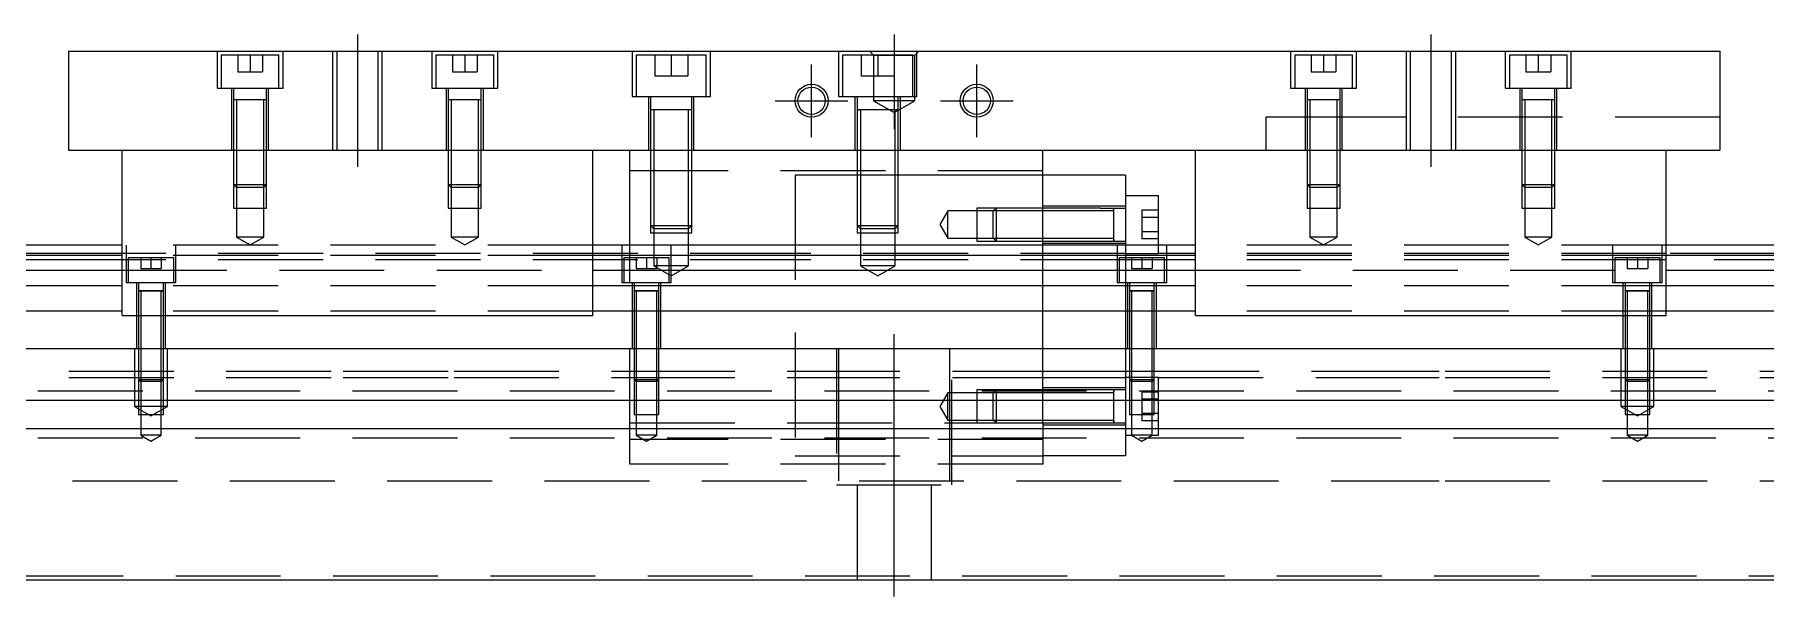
# Model space of a CAD drawing. Extents: x -14 to 831, y -280 to 102.
# Drawn here: x 185.9 to 395.5, y -239 to -171 of the extents above; entities that cross this region are included whole.
import ezdxf

# ---------------------------------------------------------------- set-up
doc = ezdxf.new("R2010")
doc.units = 0
doc.linetypes.add('CENTER', pattern=[50.8, 31.75, -6.35, 6.35, -6.35])
doc.linetypes.add('DASHED', pattern=[19.05, 12.7, -6.35])
doc.layers.get('0').update_dxf_attribs({"linetype": 'CONTINUOUS'})
doc.layers.add('CENTER', color=1, linetype='CENTER')

msp = doc.modelspace()

# ---------------------------------------------------------------- linework, layer by layer
at = {"color": 7, "linetype": 'CONTINUOUS'}
for p, q in [((190, -172.99), (190, -184.99)), ((190, -172.99), (390, -172.99)), ((390, -172.99), (390, -184.99)), ((190, -184.99), (390, -184.99)), ((196.5, -204.99), (196.5, -184.99)), ((253.5, -204.99), (253.5, -184.99)), ((258, -196.49), (258, -184.99)), ((308, -196.49), (308, -184.99)), ((326.5, -204.99), (326.5, -184.99)), ((383.5, -204.99), (383.5, -184.99)), ((318, -187.99), (308, -187.99)), ((318, -187.99), (318, -196.49)), ((322, -190.49), (318, -190.49)), ((322, -196.49), (322, -190.49)), ((196.5, -196.49), (0, -196.49)), ((326.5, -196.49), (253.5, -196.49)), ((316.6, -195.990006), (316.6, -195.64)), ((580, -196.49), (383.5, -196.49)), ((196.5, -197.742272), (0, -197.742272)), ((326.5, -197.742272), (253.5, -197.742272)), ((580, -197.742272), (383.5, -197.742272)), ((0, -199.51668), (196.5, -199.51668)), ((253.5, -199.51668), (326.5, -199.51668)), ((383.5, -199.51668), (580, -199.51668)), ((196.5, -201.413076), (0, -201.413076)), ((201.500006, -201.99), (198.499994, -201.99)), ((199.998804, -201.99), (198.499994, -201.99)), ((201.500006, -201.99), (199.998804, -201.99)), ((326.5, -201.413076), (253.5, -201.413076)), ((261.500006, -201.99), (258.499994, -201.99)), ((259.998804, -201.99), (258.499994, -201.99)), ((261.500006, -201.99), (259.998804, -201.99)), ((321.500006, -201.99), (318.499994, -201.99)), ((319.998804, -201.99), (318.499994, -201.99)), ((321.500006, -201.99), (319.998804, -201.99)), ((381.500006, -201.99), (378.499994, -201.99)), ((379.998804, -201.99), (378.499994, -201.99)), ((381.500006, -201.99), (379.998804, -201.99)), ((580, -201.413076), (383.5, -201.413076)), ((196.5, -204.467372), (0, -204.467372)), ((196.5, -204.99), (253.5, -204.99)), ((326.5, -204.467372), (253.5, -204.467372)), ((326.5, -204.99), (383.5, -204.99)), ((580, -204.467372), (383.5, -204.467372)), ((0, -208.99), (580, -208.99)), ((321.25, -211.74), (321.5, -211.74)), ((580, -215.29), (0, -215.29)), ((316.6, -215.29), (316.6, -213.989994)), ((316.6, -215.99), (316.6, -213.989994)), ((316.6, -215.849954), (316.6, -215.29)), ((316.6, -216.130046), (316.6, -215.849954)), ((580, -218.69), (0, -218.69)), ((316.6, -217.990006), (316.6, -217.98932)), ((0, -236.99), (580, -236.99))]:
    msp.add_line(p, q, dxfattribs=at)
at = {"color": 3, "linetype": 'DASHED'}
for p, q in [((208, -172.99), (208, -177.49)), ((215.5, -173.49), (208.5, -173.49)), ((208.5, -173.49), (208.5, -177.49)), ((210.5, -173.49), (210.5, -175.49)), ((212, -173.49), (212, -175.49)), ((213.5, -173.49), (213.5, -175.49)), ((215.5, -177.49), (215.5, -173.49)), ((216, -177.49), (216, -172.99)), ((222.000006, -172.99), (222.000006, -184.99)), ((222.5, -172.99), (222.5, -184.99)), ((227.5, -184.99), (227.5, -172.99)), ((227.999994, -184.99), (227.999994, -172.99)), ((234, -172.99), (234, -177.49)), ((241.5, -173.49), (234.5, -173.49)), ((234.5, -173.49), (234.5, -177.49)), ((236.5, -173.49), (236.5, -175.49)), ((238, -173.49), (238, -175.49)), ((239.5, -173.49), (239.5, -175.49)), ((241.5, -177.49), (241.5, -173.49)), ((242, -177.49), (242, -172.99)), ((258.25, -172.99), (258.25, -178.49)), ((259.5, -173.49), (258.75, -173.49)), ((258.75, -173.49), (258.75, -178.49)), ((266.5, -173.49), (259.5, -173.49)), ((261, -173.49), (261, -175.99)), ((263, -173.49), (263, -175.49)), ((265, -173.49), (265, -175.99)), ((267.25, -173.49), (266.5, -173.49)), ((267.25, -178.49), (267.25, -173.49)), ((267.75, -178.49), (267.75, -172.99)), ((283.25, -172.99), (283.25, -178.49)), ((292.25, -173.49), (283.75, -173.49)), ((283.75, -173.49), (283.75, -178.49)), ((286, -173.49), (286, -175.99)), ((287.5, -173.49), (287, -172.99)), ((287.5, -173.49), (287.5, -178.99)), ((287.5, -173.49), (292.5, -173.49)), ((288, -173.49), (288, -175.99)), ((290, -173.49), (290, -175.99)), ((292.25, -178.49), (292.25, -173.49)), ((292.5, -173.49), (293, -172.99)), ((292.5, -178.99), (292.5, -173.49)), ((292.75, -178.49), (292.75, -172.99)), ((338, -172.99), (338, -177.49)), ((345.5, -173.49), (338.5, -173.49)), ((338.5, -173.49), (338.5, -177.49)), ((340.5, -173.49), (340.5, -175.49)), ((342, -173.49), (342, -175.49)), ((343.5, -173.49), (343.5, -175.49)), ((345.5, -177.49), (345.5, -173.49)), ((346, -177.49), (346, -172.99)), ((352.000006, -172.99), (352.000006, -184.99)), ((352.5, -172.99), (352.5, -184.99)), ((357.5, -184.99), (357.5, -172.99)), ((357.999994, -184.99), (357.999994, -172.99)), ((364, -172.99), (364, -177.49)), ((371.5, -173.49), (364.5, -173.49)), ((364.5, -173.49), (364.5, -177.49)), ((366.5, -173.49), (366.5, -175.49)), ((368, -173.49), (368, -175.49)), ((369.5, -173.49), (369.5, -175.49)), ((371.5, -177.49), (371.5, -173.49)), ((372, -177.49), (372, -172.99)), ((210.5, -175.49), (212, -175.49)), ((212, -175.49), (213.5, -175.49)), ((236.5, -175.49), (238, -175.49)), ((238, -175.49), (239.5, -175.49)), ((261, -175.99), (263, -175.99)), ((263, -175.49), (263, -175.99)), ((263, -175.99), (265, -175.99)), ((286, -175.99), (288, -175.99)), ((288, -175.99), (290, -175.99)), ((340.5, -175.49), (342, -175.49)), ((342, -175.49), (343.5, -175.49)), ((366.5, -175.49), (368, -175.49)), ((368, -175.49), (369.5, -175.49)), ((208, -177.49), (216, -177.49)), ((209.75, -177.49), (209.75, -184.99)), ((210, -177.49), (210, -178.89)), ((214, -178.89), (214, -177.49)), ((214.25, -184.99), (214.25, -177.49)), ((234, -177.49), (242, -177.49)), ((235.75, -177.49), (235.75, -184.99)), ((236, -177.49), (236, -178.89)), ((240, -178.89), (240, -177.49)), ((240.25, -184.99), (240.25, -177.49)), ((338, -177.49), (346, -177.49)), ((339.75, -177.49), (339.75, -184.99)), ((340, -177.49), (340, -178.89)), ((344, -178.89), (344, -177.49)), ((344.25, -184.99), (344.25, -177.49)), ((364, -177.49), (372, -177.49)), ((365.75, -177.49), (365.75, -184.99)), ((366, -177.49), (366, -178.89)), ((370, -178.89), (370, -177.49)), ((370.25, -184.99), (370.25, -177.49)), ((214.000006, -178.89), (209.999994, -178.89)), ((210, -178.885), (210, -178.89)), ((210.216708, -178.89), (210, -178.89)), ((210, -178.89), (210, -184.99)), ((210, -178.89), (210, -178.895)), ((210.35, -178.89), (210.35, -184.99)), ((213.65, -184.99), (213.65, -178.89)), ((214, -178.89), (213.783332, -178.89)), ((214, -178.89), (214, -178.885)), ((214, -184.99), (214, -178.89)), ((214, -178.895), (214, -178.89)), ((240.000006, -178.89), (235.999994, -178.89)), ((236, -178.885), (236, -178.89)), ((236.216708, -178.89), (236, -178.89)), ((236, -178.89), (236, -184.99)), ((236, -178.89), (236, -178.895)), ((236.35, -178.89), (236.35, -184.99)), ((239.65, -184.99), (239.65, -178.89)), ((240, -178.89), (239.783332, -178.89)), ((240, -178.89), (240, -178.885)), ((240, -184.99), (240, -178.89)), ((240, -178.895), (240, -178.89)), ((258.25, -178.49), (267.75, -178.49)), ((260.25, -178.49), (260.25, -184.99)), ((260.5, -178.49), (260.5, -180.09)), ((265.5, -180.09), (260.5, -180.09)), ((265.5, -180.09), (260.5, -180.09)), ((261.349616, -180.09), (260.5, -180.09)), ((260.5, -180.09), (260.5, -184.99)), ((260.9, -180.09), (260.9, -184.99)), ((265.1, -184.99), (265.1, -180.09)), ((265.5, -180.09), (265.5, -178.49)), ((265.5, -180.09), (265.5, -180.085)), ((265.5, -184.99), (265.5, -180.09)), ((265.5, -180.095), (265.5, -180.09)), ((265.75, -184.99), (265.75, -178.49)), ((283.25, -178.49), (292.75, -178.49)), ((285.25, -178.49), (285.25, -184.99)), ((290.500006, -180.09), (285.499994, -180.09)), ((285.5, -178.49), (285.5, -180.09)), ((285.5, -180.085), (285.5, -180.09)), ((285.5, -180.09), (285.757448, -180.09)), ((285.757468, -180.09), (285.5, -180.09)), ((285.5, -180.09), (285.5, -184.99)), ((285.5, -180.09), (285.5, -180.095)), ((285.9, -180.09), (285.9, -184.99)), ((292.5, -178.99), (287.5, -178.99)), ((287.5, -178.99), (290, -180.433376)), ((290, -180.433376), (292.5, -178.99)), ((290.1, -184.99), (290.1, -180.09)), ((290.5, -180.09), (290.242552, -180.09)), ((290.242602, -180.09), (290.5, -180.09)), ((290.5, -180.09), (290.5, -178.49)), ((290.5, -180.09), (290.5, -180.085)), ((290.5, -184.99), (290.5, -180.09)), ((290.5, -180.095), (290.5, -180.09)), ((290.75, -184.99), (290.75, -178.49)), ((344, -178.89), (340, -178.89)), ((340, -178.89), (340, -184.99)), ((340.35, -178.89), (340.35, -184.99)), ((343.65, -184.99), (343.65, -178.89)), ((344, -184.99), (344, -178.89)), ((370, -178.89), (366, -178.89)), ((366, -178.89), (366, -184.99)), ((366.35, -178.89), (366.35, -184.99)), ((369.65, -184.99), (369.65, -178.89)), ((370, -184.99), (370, -178.89)), ((335, -180.99), (335, -184.99)), ((345, -180.99), (335, -180.99)), ((390, -180.99), (345, -180.99)), ((210, -184.99), (210, -189.14)), ((210.000006, -184.99), (210.000006, -189.140006)), ((210.35, -184.99), (210.35, -189.49)), ((213.65, -189.49), (213.65, -184.99)), ((213.999994, -189.140006), (213.999994, -184.99)), ((214, -189.14), (214, -184.99)), ((236, -184.99), (236, -189.14)), ((236.000006, -184.99), (236.000006, -189.140006)), ((236.35, -184.99), (236.35, -189.49)), ((239.65, -189.49), (239.65, -184.99)), ((239.999994, -189.140006), (239.999994, -184.99)), ((240, -189.14), (240, -184.99)), ((260.5, -184.99), (260.5, -194.09)), ((260.500006, -184.99), (260.500002, -194.09)), ((260.9, -184.99), (260.9, -194.49)), ((265.1, -194.49), (265.1, -184.99)), ((265.499998, -194.09), (265.499994, -184.99)), ((265.5, -194.09), (265.5, -184.99)), ((285.5, -184.99), (285.5, -194.09)), ((285.500006, -184.99), (285.500002, -194.09)), ((285.9, -184.99), (285.9, -194.49)), ((290.1, -194.49), (290.1, -184.99)), ((290.499998, -194.09), (290.499994, -184.99)), ((290.5, -194.09), (290.5, -184.99)), ((340, -184.99), (340, -189.14)), ((340.000006, -184.99), (340.000002, -189.14)), ((340.35, -184.99), (340.35, -189.49)), ((343.65, -189.49), (343.65, -184.99)), ((343.999998, -189.14), (343.999994, -184.99)), ((344, -189.14), (344, -184.99)), ((366, -184.99), (366, -189.14)), ((366.000006, -184.99), (366.000002, -189.14)), ((366.35, -184.99), (366.35, -189.49)), ((369.65, -189.49), (369.65, -184.99)), ((369.999998, -189.14), (369.999994, -184.99)), ((370, -189.14), (370, -184.99)), ((308, -187.49), (258, -187.49)), ((278, -187.99), (278, -221.99)), ((285.5, -187.99), (278, -187.99)), ((285.9, -187.99), (285.5, -187.99)), ((290.1, -187.99), (285.9, -187.99)), ((290.5, -187.99), (290.1, -187.99)), ((301.5, -187.99), (290.5, -187.99)), ((308, -187.99), (301.5, -187.99)), ((210, -189.14), (214, -189.14)), ((210, -189.14), (210.35, -189.49)), ((210.000006, -189.140006), (210.000006, -191.99)), ((213.65, -189.49), (210.35, -189.49)), ((210.35, -189.49), (210.35, -191.99)), ((213.65, -189.49), (214, -189.14)), ((213.65, -191.99), (213.65, -189.49)), ((213.999994, -191.99), (213.999994, -189.140006)), ((236, -189.14), (240, -189.14)), ((236, -189.14), (236.35, -189.49)), ((236.000006, -189.140006), (236.000006, -191.99)), ((239.65, -189.49), (236.35, -189.49)), ((236.35, -189.49), (236.35, -191.99)), ((239.65, -189.49), (240, -189.14)), ((239.65, -191.99), (239.65, -189.49)), ((239.999994, -191.99), (239.999994, -189.140006)), ((340, -189.14), (344, -189.14)), ((340, -189.14), (340.35, -189.49)), ((340.000002, -189.14), (340.000006, -191.99)), ((343.65, -189.49), (340.35, -189.49)), ((340.35, -189.49), (340.35, -191.99)), ((343.65, -189.49), (344, -189.14)), ((343.65, -191.99), (343.65, -189.49)), ((343.999994, -191.99), (343.999998, -189.14)), ((366, -189.14), (370, -189.14)), ((366, -189.14), (366.35, -189.49)), ((366.000002, -189.14), (366.000006, -191.99)), ((369.65, -189.49), (366.35, -189.49)), ((366.35, -189.49), (366.35, -191.99)), ((369.65, -189.49), (370, -189.14)), ((369.65, -191.99), (369.65, -189.49)), ((369.999994, -191.99), (369.999998, -189.14)), ((210.000006, -191.99), (213.999994, -191.99)), ((210.35, -191.99), (210.35, -195.49)), ((213.65, -195.49), (213.65, -191.99)), ((236.000006, -191.99), (239.999994, -191.99)), ((236.35, -191.99), (236.35, -195.49)), ((239.65, -195.49), (239.65, -191.99)), ((296.5, -192.34), (295.547372, -193.99)), ((296.5, -195.64), (296.5, -192.34)), ((300, -192.34), (296.5, -192.34)), ((302.35, -191.990002), (300, -191.990006)), ((300, -191.990006), (300, -195.989994)), ((302, -192.34), (300, -192.34)), ((302.35, -191.99), (302, -192.34)), ((302, -195.64), (302, -192.34)), ((308, -192.34), (302, -192.34)), ((302.35, -191.99), (302.35, -195.99)), ((308, -191.990002), (302.35, -191.99)), ((308, -191.990006), (302.35, -191.990002)), ((318, -191.74), (308, -191.74)), ((315.000006, -191.99), (308, -191.990002)), ((316.6, -192.34), (308, -192.34)), ((315.000006, -191.99), (318, -191.99)), ((316.6, -195.773332), (316.6, -191.99)), ((320, -192.25795), (320, -193.123974)), ((322, -192.25795), (320, -192.25795)), ((340.000006, -191.99), (343.999994, -191.99)), ((340.35, -191.99), (340.35, -195.49)), ((343.65, -195.49), (343.65, -191.99)), ((366.000006, -191.99), (369.999994, -191.99)), ((366.35, -191.99), (366.35, -195.49)), ((369.65, -195.49), (369.65, -191.99)), ((260.5, -194.09), (265.5, -194.09)), ((260.5, -194.09), (260.9, -194.49)), ((260.500002, -194.09), (260.500006, -194.99)), ((265.1, -194.49), (260.9, -194.49)), ((260.9, -194.49), (260.9, -194.99)), ((265.1, -194.49), (265.5, -194.09)), ((265.1, -194.99), (265.1, -194.49)), ((265.499994, -194.99), (265.499998, -194.09)), ((285.5, -194.09), (290.5, -194.09)), ((285.5, -194.09), (285.9, -194.49)), ((285.500002, -194.09), (285.500006, -194.99)), ((290.1, -194.49), (285.9, -194.49)), ((285.9, -194.49), (285.9, -194.99)), ((290.1, -194.49), (290.5, -194.09)), ((290.1, -194.99), (290.1, -194.49)), ((290.499994, -194.99), (290.499998, -194.09)), ((295.547372, -193.99), (296.5, -195.64)), ((320, -193.123974), (320, -194.856026)), ((322, -193.123974), (320, -193.123974)), ((320, -194.856026), (320, -195.72205)), ((322, -194.856026), (320, -194.856026)), ((253.5, -196.49), (196.5, -196.49)), ((197, -196.49), (197, -200.99)), ((203, -200.99), (203, -196.49)), ((213.65, -195.49), (210.35, -195.49)), ((210.35, -195.49), (212, -196.442628)), ((212, -196.442628), (213.65, -195.49)), ((239.65, -195.49), (236.35, -195.49)), ((236.35, -195.49), (238, -196.442628)), ((238, -196.442628), (239.65, -195.49)), ((257, -196.49), (257, -200.99)), ((258, -200.99), (258, -196.49)), ((260.500006, -194.99), (265.499994, -194.99)), ((260.9, -194.99), (260.9, -198.99)), ((263, -200.99), (263, -196.49)), ((265.1, -198.99), (265.1, -194.99)), ((285.500006, -194.99), (290.499994, -194.99)), ((285.9, -194.99), (285.9, -198.99)), ((290.1, -198.99), (290.1, -194.99)), ((296.5, -195.64), (300, -195.64)), ((300, -195.64), (302, -195.64)), ((300, -195.989994), (302.35, -195.989998)), ((302, -195.64), (302.35, -195.99)), ((302, -195.64), (308, -195.64)), ((302.35, -195.989998), (308, -195.989994)), ((302.35, -195.99), (308, -195.989998)), ((308, -195.64), (316.6, -195.64)), ((308, -195.989998), (316.605, -195.99)), ((308, -196.24), (318, -196.24)), ((308, -204.99), (308, -196.49)), ((316.595, -195.99), (318, -195.99)), ((316.6, -195.773292), (316.6, -195.99)), ((316.6, -195.99), (316.6, -195.773332)), ((317, -196.49), (317, -200.99)), ((318, -196.49), (318, -200.99)), ((322, -195.72205), (320, -195.72205)), ((322, -197.49), (322, -196.49)), ((323, -200.99), (323, -196.49)), ((383.5, -196.49), (326.5, -196.49)), ((343.65, -195.49), (340.35, -195.49)), ((340.35, -195.49), (342, -196.442628)), ((342, -196.442628), (343.65, -195.49)), ((369.65, -195.49), (366.35, -195.49)), ((366.35, -195.49), (368, -196.442628)), ((368, -196.442628), (369.65, -195.49)), ((377, -196.49), (377, -200.99)), ((383, -200.99), (383, -196.49)), ((196.5, -197.49), (40.5, -197.49)), ((196.5, -198.24), (40.5, -198.24)), ((278, -197.49), (196.5, -197.49)), ((253.5, -197.742272), (196.5, -197.742272)), ((278, -198.24), (196.5, -198.24)), ((202.75, -197.99), (197.25, -197.99)), ((197.25, -197.99), (197.25, -200.99)), ((198.75, -197.99), (198.75, -199.29)), ((200, -197.99), (200, -199.29)), ((201.25, -197.99), (201.25, -199.29)), ((202.75, -200.99), (202.75, -197.99)), ((262.75, -197.99), (257.25, -197.99)), ((257.25, -197.99), (257.25, -200.99)), ((258.75, -197.99), (258.75, -199.29)), ((260, -197.99), (260, -199.29)), ((265.1, -198.99), (260.9, -198.99)), ((260.9, -198.99), (263, -200.202436)), ((261.25, -197.99), (261.25, -199.29)), ((262.75, -200.99), (262.75, -197.99)), ((263, -200.202436), (265.1, -198.99)), ((318, -197.49), (278, -197.49)), ((318, -198.24), (278, -198.24)), ((290.1, -198.99), (285.9, -198.99)), ((285.9, -198.99), (288, -200.202436)), ((288, -200.202436), (290.1, -198.99)), ((322.75, -197.99), (317.25, -197.99)), ((317.25, -197.99), (317.25, -200.99)), ((318, -197.49), (322, -197.49)), ((383.5, -198.24), (318, -198.24)), ((318.75, -197.99), (318.75, -199.29)), ((320, -197.99), (320, -199.29)), ((321.25, -197.99), (321.25, -199.29)), ((383.5, -197.49), (322, -197.49)), ((322.75, -200.99), (322.75, -197.99)), ((383.5, -197.742272), (326.5, -197.742272)), ((382.75, -197.99), (377.25, -197.99)), ((377.25, -197.99), (377.25, -200.99)), ((378.75, -197.99), (378.75, -199.29)), ((380, -197.99), (380, -199.29)), ((381.25, -197.99), (381.25, -199.29)), ((382.75, -200.99), (382.75, -197.99)), ((530, -197.49), (383.5, -197.49)), ((497.25, -198.24), (383.5, -198.24)), ((196.5, -199.51668), (253.5, -199.51668)), ((197, -200.99), (203, -200.99)), ((198.25, -200.99), (198.25, -208.99)), ((198.5, -200.99), (198.5, -201.99)), ((198.75, -199.29), (200, -199.29)), ((200, -199.29), (201.25, -199.29)), ((201.5, -201.99), (201.5, -200.99)), ((201.75, -208.99), (201.75, -200.99)), ((257, -200.99), (263, -200.99)), ((258.25, -200.99), (258.25, -208.99)), ((258.5, -200.99), (258.5, -201.99)), ((258.75, -199.29), (260, -199.29)), ((260, -199.29), (261.25, -199.29)), ((261.5, -201.99), (261.5, -200.99)), ((261.75, -208.99), (261.75, -200.99)), ((317, -200.99), (323, -200.99)), ((318, -200.99), (318, -204.99)), ((318.25, -200.99), (318.25, -208.99)), ((318.5, -200.99), (318.5, -201.99)), ((318.75, -199.29), (320, -199.29)), ((320, -199.29), (321.25, -199.29)), ((321.5, -201.99), (321.5, -200.99)), ((321.75, -208.99), (321.75, -200.99)), ((326.5, -199.51668), (383.5, -199.51668)), ((377, -200.99), (383, -200.99)), ((378.25, -200.99), (378.25, -208.99)), ((378.5, -200.99), (378.5, -201.99)), ((378.75, -199.29), (380, -199.29)), ((380, -199.29), (381.25, -199.29)), ((381.5, -201.99), (381.5, -200.99)), ((381.75, -208.99), (381.75, -200.99)), ((253.5, -201.413076), (196.5, -201.413076)), ((201.500006, -201.99), (198.499994, -201.99)), ((198.5, -201.985), (198.5, -201.99)), ((198.5, -201.99), (198.62467, -201.99)), ((198.624678, -201.99), (198.5, -201.99)), ((198.5, -201.99), (198.5, -201.995)), ((198.5, -201.99), (198.5, -208.99)), ((198.62467, -201.99), (201.375392, -201.99)), ((199.998804, -201.99), (198.624678, -201.99)), ((198.75, -201.99), (198.75, -208.99)), ((201.37533, -201.99), (199.998804, -201.99)), ((201.25, -208.99), (201.25, -201.99)), ((201.5, -201.99), (201.37533, -201.99)), ((201.375392, -201.99), (201.5, -201.99)), ((201.5, -201.99), (201.5, -201.985)), ((201.5, -201.995), (201.5, -201.99)), ((201.5, -208.99), (201.5, -201.99)), ((261.500006, -201.99), (258.499994, -201.99)), ((258.5, -201.985), (258.5, -201.99)), ((258.5, -201.99), (258.62467, -201.99)), ((258.624678, -201.99), (258.5, -201.99)), ((258.5, -201.99), (258.5, -201.995)), ((258.5, -201.99), (258.5, -208.99)), ((258.62467, -201.99), (261.375392, -201.99)), ((259.998804, -201.99), (258.624678, -201.99)), ((258.75, -201.99), (258.75, -208.99)), ((261.37533, -201.99), (259.998804, -201.99)), ((261.25, -208.99), (261.25, -201.99)), ((261.5, -201.99), (261.37533, -201.99)), ((261.375392, -201.99), (261.5, -201.99)), ((261.5, -201.99), (261.5, -201.985)), ((261.5, -201.995), (261.5, -201.99)), ((261.5, -208.99), (261.5, -201.99)), ((321.500006, -201.99), (318.499994, -201.99)), ((318.5, -201.985), (318.5, -201.99)), ((318.5, -201.99), (318.62467, -201.99)), ((318.624678, -201.99), (318.5, -201.99)), ((318.5, -201.99), (318.5, -201.995)), ((318.5, -201.99), (318.5, -208.99)), ((318.62467, -201.99), (321.375392, -201.99)), ((319.998804, -201.99), (318.624678, -201.99)), ((318.75, -201.99), (318.75, -208.99)), ((321.37533, -201.99), (319.998804, -201.99)), ((321.25, -208.99), (321.25, -201.99)), ((321.5, -201.99), (321.37533, -201.99)), ((321.375392, -201.99), (321.5, -201.99)), ((321.5, -201.99), (321.5, -201.985)), ((321.5, -201.995), (321.5, -201.99)), ((321.5, -208.99), (321.5, -201.99)), ((383.5, -201.413076), (326.5, -201.413076)), ((381.500006, -201.99), (378.499994, -201.99)), ((378.5, -201.985), (378.5, -201.99)), ((378.5, -201.99), (378.62467, -201.99)), ((378.624678, -201.99), (378.5, -201.99)), ((378.5, -201.99), (378.5, -201.995)), ((378.5, -201.99), (378.5, -208.99)), ((378.62467, -201.99), (381.375392, -201.99)), ((379.998804, -201.99), (378.624678, -201.99)), ((378.75, -201.99), (378.75, -208.99)), ((381.37533, -201.99), (379.998804, -201.99)), ((381.25, -208.99), (381.25, -201.99)), ((381.5, -201.99), (381.37533, -201.99)), ((381.375392, -201.99), (381.5, -201.99)), ((381.5, -201.99), (381.5, -201.985)), ((381.5, -201.995), (381.5, -201.99)), ((381.5, -208.99), (381.5, -201.99)), ((253.5, -204.467372), (196.5, -204.467372)), ((308, -208.99), (308, -204.99)), ((318, -204.99), (318, -208.99)), ((383.5, -204.467372), (326.5, -204.467372)), ((198, -208.99), (198, -215.99)), ((198.5, -208.99), (198.5, -212.74)), ((198.500006, -208.99), (198.500002, -212.74)), ((198.75, -208.99), (198.75, -212.99)), ((201.25, -212.99), (201.25, -208.99)), ((201.499998, -212.74), (201.499994, -208.99)), ((201.5, -212.74), (201.5, -208.99)), ((202, -215.99), (202, -208.99)), ((258, -215.29), (258, -208.99)), ((258.5, -208.99), (258.5, -212.74)), ((258.500006, -208.99), (258.500002, -212.74)), ((258.75, -208.99), (258.75, -212.99)), ((261.25, -212.99), (261.25, -208.99)), ((261.499998, -212.74), (261.499994, -208.99)), ((261.5, -212.74), (261.5, -208.99)), ((283, -208.99), (283, -225.49)), ((283.291796, -215.29), (283.291796, -208.99)), ((296.708204, -208.99), (296.708204, -215.29)), ((297, -225.49), (297, -208.99)), ((308, -215.29), (308, -208.99)), ((318, -208.99), (318, -215.29)), ((318.5, -208.99), (318.5, -212.74)), ((318.500006, -208.99), (318.500002, -212.74)), ((318.75, -208.99), (318.75, -212.99)), ((321.25, -212.99), (321.25, -208.99)), ((321.499998, -212.74), (321.499994, -208.99)), ((321.5, -212.74), (321.5, -208.99)), ((378, -208.99), (378, -215.99)), ((378.5, -208.99), (378.5, -212.74)), ((378.500006, -208.99), (378.500002, -212.74)), ((378.75, -208.99), (378.75, -212.99)), ((381.25, -212.99), (381.25, -208.99)), ((381.499998, -212.74), (381.499994, -208.99)), ((381.5, -212.74), (381.5, -208.99)), ((382, -215.99), (382, -208.99)), ((56.708204, -211.74), (223.291796, -211.74)), ((56.708204, -212.49), (223.291796, -212.49)), ((198.5, -212.74), (201.5, -212.74)), ((198.5, -212.74), (198.75, -212.99)), ((198.500002, -212.74), (198.500006, -215.29)), ((201.25, -212.99), (198.75, -212.99)), ((198.75, -212.99), (198.75, -216.99)), ((201.25, -212.99), (201.5, -212.74)), ((201.25, -216.99), (201.25, -212.99)), ((201.499994, -215.29), (201.499998, -212.74)), ((223.291796, -211.74), (236.708204, -211.74)), ((223.291796, -212.49), (236.708204, -212.49)), ((236.708204, -211.74), (258, -211.74)), ((236.708204, -212.49), (258, -212.49)), ((258, -211.74), (278, -211.74)), ((258, -212.49), (278, -212.49)), ((258.5, -212.74), (261.5, -212.74)), ((258.5, -212.74), (258.75, -212.99)), ((258.500002, -212.74), (258.500006, -215.29)), ((261.25, -212.99), (258.75, -212.99)), ((258.75, -212.99), (258.75, -216.99)), ((261.25, -212.99), (261.5, -212.74)), ((261.25, -216.99), (261.25, -212.99)), ((261.499994, -215.29), (261.499998, -212.74)), ((278, -211.74), (308, -211.74)), ((278, -212.489994), (308, -212.489994)), ((278, -212.49), (308, -212.49)), ((308, -211.74), (318, -211.74)), ((308, -212.489994), (318, -212.489994)), ((308, -212.49), (318, -212.49)), ((318, -213.74), (308, -213.74)), ((318, -211.74), (318.5, -211.74)), ((318.5, -212.49), (318, -212.49)), ((318.5, -211.74), (318.75, -211.74)), ((318.75, -212.49), (318.5, -212.49)), ((318.5, -212.74), (321.5, -212.74)), ((318.5, -212.74), (318.75, -212.99)), ((318.500002, -212.74), (318.500006, -215.29)), ((318.75, -211.74), (321.25, -211.74)), ((321.25, -212.49), (318.75, -212.49)), ((321.25, -212.99), (318.75, -212.99)), ((318.75, -212.99), (318.75, -216.99)), ((321.5, -212.49), (321.25, -212.49)), ((321.25, -212.99), (321.5, -212.74)), ((321.25, -216.99), (321.25, -212.99)), ((321.499994, -215.29), (321.499998, -212.74)), ((321.5, -211.74), (343.291796, -211.74)), ((322, -212.49), (321.5, -212.49)), ((322, -215.29), (322, -212.49)), ((322, -212.49), (343.291796, -212.49)), ((343.291796, -211.74), (356.708204, -211.74)), ((343.291796, -212.49), (356.708204, -212.49)), ((356.708204, -211.74), (498.5, -211.74)), ((356.708204, -212.49), (498.5, -212.49)), ((378.5, -212.74), (381.5, -212.74)), ((378.5, -212.74), (378.75, -212.99)), ((378.500002, -212.74), (378.500006, -215.29)), ((381.25, -212.99), (378.75, -212.99)), ((378.75, -212.99), (378.75, -216.99)), ((381.25, -212.99), (381.5, -212.74)), ((381.25, -216.99), (381.25, -212.99)), ((381.499994, -215.29), (381.499998, -212.74)), ((580, -214.14), (0, -214.14)), ((198.500006, -215.29), (198.500006, -216.99)), ((201.499994, -216.99), (201.499994, -215.29)), ((258, -217.99), (258, -215.29)), ((258.500006, -215.29), (258.500006, -216.99)), ((261.499994, -216.99), (261.499994, -215.29)), ((283.291796, -218.69), (283.291796, -215.29)), ((296.5, -214.34), (295.547372, -215.99)), ((296.5, -217.64), (296.5, -214.34)), ((300, -214.34), (296.5, -214.34)), ((296.708204, -215.29), (296.708204, -218.69)), ((302.35, -213.990002), (300, -213.990006)), ((300, -213.990006), (300, -217.989994)), ((302, -214.34), (300, -214.34)), ((302.35, -213.99), (302, -214.34)), ((302, -217.64), (302, -214.34)), ((308, -214.34), (302, -214.34)), ((302.35, -213.99), (302.35, -217.99)), ((308, -213.99), (302.35, -213.99)), ((308, -213.990006), (302.35, -213.990002)), ((316.6, -213.99), (308, -213.99)), ((316.6, -214.34), (308, -214.34)), ((308, -217.99), (308, -215.29)), ((316.6, -213.99), (316.595, -213.99)), ((316.6, -217.990006), (316.6, -213.989994)), ((316.6, -213.99), (316.6, -214.206668)), ((316.6, -214.206708), (316.6, -213.99)), ((316.605, -213.99), (316.6, -213.99)), ((318, -213.99), (316.6, -213.99)), ((316.6, -215.289824), (316.6, -214.206708)), ((316.6, -215.78999), (316.6, -215.289824)), ((316.6, -216.19001), (316.6, -215.78999)), ((318, -215.29), (318, -218.69)), ((318.500006, -215.29), (318.500006, -216.99)), ((320, -214.25795), (320, -215.123974)), ((322, -214.25795), (320, -214.25795)), ((320, -215.123974), (320, -216.856026)), ((322, -215.123974), (320, -215.123974)), ((321.499994, -216.99), (321.499994, -215.29)), ((322, -218.69), (322, -215.29)), ((378.500006, -215.29), (378.500006, -216.99)), ((381.499994, -216.99), (381.499994, -215.29)), ((202, -215.99), (198, -215.99)), ((198, -215.99), (200, -217.1447)), ((198.500006, -216.99), (201.499994, -216.99)), ((198.75, -216.99), (198.75, -219.49)), ((200, -217.1447), (202, -215.99)), ((201.25, -219.49), (201.25, -216.99)), ((258.500006, -216.99), (261.499994, -216.99)), ((258.75, -216.99), (258.75, -219.49)), ((261.25, -219.49), (261.25, -216.99)), ((295.547372, -215.99), (296.5, -217.64)), ((296.5, -217.64), (300, -217.64)), ((300, -217.64), (302, -217.64)), ((302, -217.64), (308, -217.64)), ((302, -217.64), (302.35, -217.99)), ((308, -217.64), (316.6, -217.64)), ((316.6, -217.98932), (316.6, -216.130046)), ((316.6, -217.773332), (316.6, -216.19001)), ((316.6, -217.773292), (316.6, -217.99)), ((316.6, -217.99), (316.6, -217.773332)), ((318.500006, -216.99), (321.499994, -216.99)), ((318.75, -216.99), (318.75, -219.49)), ((322, -216.856026), (320, -216.856026)), ((320, -216.856026), (320, -217.72205)), ((322, -217.72205), (320, -217.72205)), ((321.25, -219.49), (321.25, -216.99)), ((382, -215.99), (378, -215.99)), ((378, -215.99), (380, -217.1447)), ((378.500006, -216.99), (381.499994, -216.99)), ((378.75, -216.99), (378.75, -219.49)), ((380, -217.1447), (382, -215.99)), ((381.25, -219.49), (381.25, -216.99)), ((580, -219.84), (0, -219.84)), ((201.25, -219.49), (198.75, -219.49)), ((198.75, -219.49), (200, -220.211688)), ((200, -220.211688), (201.25, -219.49)), ((258, -217.99), (308, -217.99)), ((258, -218.69), (258, -217.99)), ((258, -222.99), (258, -218.69)), ((308, -219.998332), (258, -219.998332)), ((261.25, -219.49), (258.75, -219.49)), ((258.75, -219.49), (260, -220.211688)), ((260, -220.211688), (261.25, -219.49)), ((283.291796, -224.99), (283.291796, -218.69)), ((296.708204, -218.69), (296.708204, -224.99)), ((308, -217.99), (308, -218.69)), ((308, -217.99), (316.6, -217.99)), ((308, -218.24), (318, -218.24)), ((308, -218.69), (308, -222.99)), ((316.595, -217.99), (316.6, -217.99)), ((316.6, -217.99), (316.605, -217.99)), ((316.6, -217.99), (318, -217.99)), ((318, -218.69), (318, -221.99)), ((318, -219.49), (318.75, -219.49)), ((321.25, -219.49), (318.75, -219.49)), ((321.25, -219.49), (318.75, -219.49)), ((318.75, -219.49), (320, -220.211688)), ((320, -220.211688), (321.25, -219.49)), ((321.25, -219.49), (322, -219.49)), ((322, -219.49), (322, -218.69)), ((381.25, -219.49), (378.75, -219.49)), ((378.75, -219.49), (380, -220.211688)), ((380, -220.211688), (381.25, -219.49)), ((278, -221.99), (308, -221.99)), ((318, -221.99), (308, -221.99)), ((308, -222.99), (258, -222.99)), ((0, -224.99), (343.291796, -224.99)), ((283, -225.49), (297, -225.49)), ((285.5, -225.49), (285.5, -236.99)), ((294.5, -236.99), (294.5, -225.49)), ((343.291796, -224.99), (356.708204, -224.99)), ((356.708204, -224.99), (523.291796, -224.99)), ((12.499994, -236.49), (580, -236.49))]:
    msp.add_line(p, q, dxfattribs=at)
at = {"color": 3, "linetype": 'CONTINUOUS'}
for centre in [(280, -178.99), (300, -178.99)]:
    msp.add_circle(centre, 2, dxfattribs=at)
at = {"color": 7, "linetype": 'CONTINUOUS'}
for centre in [(280, -178.99), (300, -178.99)]:
    msp.add_circle(centre, 1.65, dxfattribs=at)
at = {"layer": 'CENTER', "color": 1, "linetype": 'CENTER'}
for p, q in [((225, -170.99), (225, -186.99)), ((290, -170.99), (290, -182.433376)), ((355, -170.99), (355, -186.99)), ((280, -183.39), (280, -174.59)), ((300, -183.39), (300, -174.59)), ((275.6, -178.99), (284.4, -178.99)), ((295.6, -178.99), (304.4, -178.99)), ((290, -238.99), (290, -206.99))]:
    msp.add_line(p, q, dxfattribs=at)

doc.saveas('drawing.dxf')
